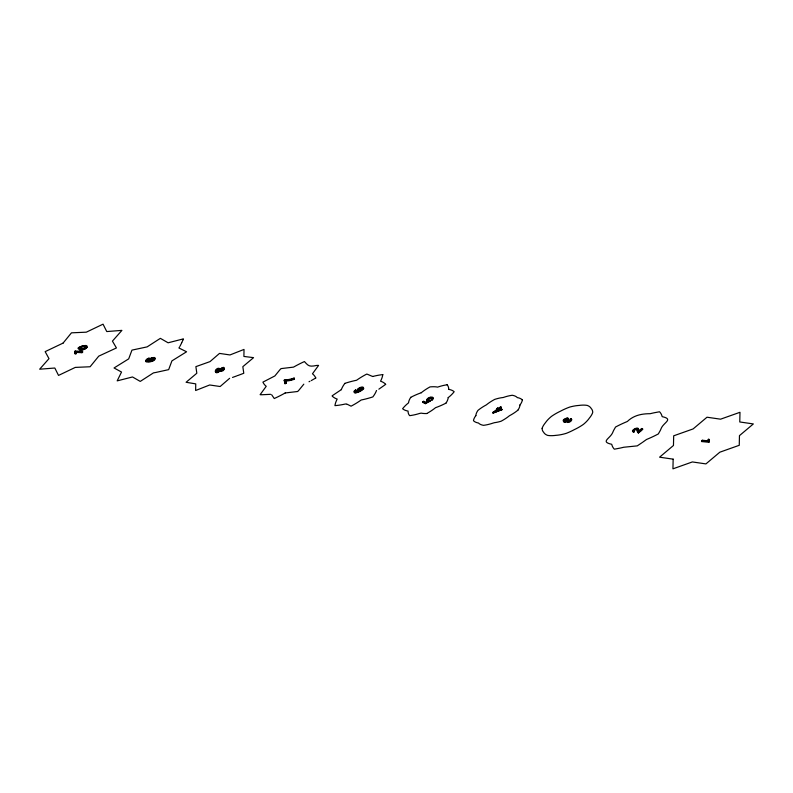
<?xml version="1.0" encoding="UTF-8"?>
<svg xmlns="http://www.w3.org/2000/svg" width="793" height="793" viewBox="0 0 793 793"><rect width="100%" height="100%" fill="white"/><g stroke="black" fill="none" stroke-linecap="round" stroke-linejoin="round"><path stroke-width="1.19" d="M638.355 429.806L638.286 430.797A4.996 2.121 -24.5 0 0 638.405 431.372M638.623 430.401L638.563 431.382A4.996 2.121 -24.5 0 0 638.682 431.967L641.874 429.112L642.707 429.191L642.439 428.597L641.606 428.517L638.424 431.362L638.702 431.957M638.296 430.629C640.397 424.225 627.719 432.007 634.459 431.679C628.73 432.938 640.258 424.85 638.563 431.223M637.215 430.698C636.749 434.623 642.261 430.629 642.439 428.597M567.798 421.311C568.898 423.621 574.073 417.376 570.088 419.219C573.081 421.539 565.667 421.46 567.164 422.451C569.295 422.877 573.379 420.231 571.129 418.575M182.955 339.989L183.451 338.869L168.106 342.794L160.364 338.343L147.141 346.878L131.955 350.119L128.694 358.872L114.043 367.972L121.527 372.046L117.166 380.878L132.51 376.962L140.252 381.413L153.475 372.879L155.15 372.591M182.757 340.435L182.043 342.001M181.835 342.447L181.508 343.141M181.29 343.597L180.001 346.244M149.272 361.39C145.565 362.123 146.517 358.942 149.134 358.149L149.044 359.388L146.923 360.746L149.005 360.795M566.668 420.934L566.936 421.529M179.505 347.056L178.94 347.998L186.573 351.775L171.922 360.884L168.661 369.637L155.517 372.522M517.869 410.189L518.473 409.277A24.583 10.428 -24.5 0 0 519.94 404.985M303.828 384.159L298.971 390.126A54.965 23.314 -24.5 0 1 297.672 391.494L285.183 392.971M355.433 391.593C355.581 392.753 360.547 389.541 358.823 391.524C351.715 393.863 361.677 390.949 363.293 388.332A3.043 1.289 -24.5 0 0 363.452 387.807L363.204 387.301A2.984 1.269 -24.5 0 0 361.39 387.133L361.182 387.192A3.906 1.655 -24.5 0 0 359.298 387.926L358.208 388.61A3.033 1.289 -24.5 0 0 357.474 389.304A3.241 1.378 -24.5 0 0 357.256 389.641A2.736 1.16 -24.5 0 0 357.157 390.206L357.286 390.424A2.974 1.259 -24.5 0 0 358.099 390.731A2.835 1.199 -24.5 0 0 359.021 390.652L359.189 390.612M475.859 415.621L475.176 416.573A23.185 9.833 -24.5 0 0 473.471 420.686L474.194 421.331A25.554 10.834 -24.5 0 0 478.476 423.016A25.485 10.805 -24.5 0 0 483.552 425.335L485.029 425.117A26.01 11.033 -24.5 0 0 492.81 423.165L494.435 422.679A21.748 9.229 -24.5 0 0 501.107 421.222L502.931 420.201A25.554 10.834 -24.5 0 0 509.463 415.73A25.485 10.805 -24.5 0 0 517.879 410.199M519.96 404.985L520.674 403.974A23.185 9.833 -24.5 0 0 522.339 399.92M220.385 368.814C226.848 364.334 224.141 371.848 219.701 370.579C211.344 376.189 216.737 364.75 220.652 369.409C225.727 364.929 224.895 372.561 220.147 370.975C213.129 376.556 214.992 367.03 220.702 369.35M567.729 419.596C567.233 420.736 563.506 421.926 564.249 420.082C564.993 418.545 570.038 418.565 566.876 418.129C558.659 420.25 566.46 424.463 567.729 419.596L568.611 420.359L567.996 420.181M428.745 398.512L427.467 399.831L428.389 401.516L425.9 402.814L423.749 401.268L422.768 401.892L423.036 402.487L425.385 403.677L430.113 401.179C430.014 399.613 426.228 401.139 428.696 399.315C430.857 397.917 431.917 397.997 431.699 399.513L431.967 400.108C432.026 399.176 432.522 396.421 429.201 398.255M568.224 418.615C565.597 419.566 562.088 421.896 566.509 421.499C561.662 424.503 564.14 418.298 567.957 418.03M75.186 351.021L74.978 352.062L82.69 351.983L82.422 351.398L75.186 351.021L75.454 351.606M74.77 351.438A6.255 2.657 -24.5 0 1 74.671 353.242L75.9 353.856L75.632 353.272A7.722 3.281 -24.5 0 0 76.039 351.805L81.689 352.102L82.422 351.398M76.039 351.805L76.316 352.399L81.957 352.687L82.69 351.983M229.633 378.32L220.147 386.518L209.679 384.982L195.643 390.503L195.742 383.871L186.077 382.276L196.823 373.235L195.881 366.644L210.016 361.608L219.502 353.41L229.98 354.947L244.016 349.426L243.907 356.444L253.572 357.643L242.836 366.683L243.778 373.275L237.88 375.505M638.147 432.433L638.415 433.018L642.707 429.191M701.508 440.967L702.301 440.254L707.772 440.809L708.04 441.394L702.578 440.849L701.775 441.562L701.508 440.967L709.031 441.215A6.364 2.696 -24.5 0 1 709.269 439.342M701.775 441.562L708.793 442.266L709.031 441.215M448.233 397.59L449.661 396.441A29.946 12.698 -24.5 0 0 454.171 391.722A30.332 12.866 -24.5 0 0 448.729 389.353M496.824 408.623L497.905 409.426L496.824 408.623L497.677 407.989L498.747 408.791L501.007 407.037L501.275 407.622L499.481 408.98L499.213 408.385L502.078 409.644L493.048 413.094L492.78 412.499L497.945 408.573L498.747 408.791M498.48 408.197L501.007 407.037M493.048 413.094L498.371 409.019L500.512 410.1L495.258 412.162L494.991 411.577L500.244 409.505M495.258 412.162L498.638 409.614L500.512 410.1M492.78 412.499L501.81 409.059M570.355 419.804L571.317 419.13M642.707 442.197L646.563 439.461A55.044 23.354 -24.5 0 0 658.339 433.93L660.252 430.54A61.259 25.991 -24.5 0 0 661.243 428.27C663.761 422.401 673.822 419.17 662.155 416.642A55.044 23.354 -24.5 0 0 659.548 411.765L654.076 412.796A61.259 25.991 -24.5 0 0 650.201 413.698C641.706 413.688 633.706 415.294 627.332 421.489A55.044 23.354 -24.5 0 0 615.556 427.021L613.643 430.411A61.259 25.991 -24.5 0 0 612.652 432.681C609.827 438.807 600.182 441.751 611.74 444.308A55.044 23.354 -24.5 0 0 614.337 449.185L619.819 448.154A61.259 25.991 -24.5 0 0 623.685 447.252L637.275 445.874L642.003 442.692M378.846 389.175L384.833 384.972A40.592 17.218 -24.5 0 0 385.646 384.337M423.036 402.487L424.017 401.863L425.9 402.814M355.413 391.593A2.468 1.051 -24.5 0 1 356.245 390.959L355.512 389.997L354.679 390.582A2.577 1.09 -24.5 0 0 353.965 391.673L354.61 392.396A2.954 1.249 -24.5 0 0 355.314 392.476L355.125 391.028A2.468 1.051 -24.5 0 1 355.978 390.374M356.235 390.949L355.036 391.207A2.577 1.09 -24.5 0 0 354.233 392.267L354.877 392.991A2.954 1.249 -24.5 0 0 355.581 393.07L360.25 391.385L363.571 388.917A3.043 1.289 -24.5 0 0 363.719 388.392L363.472 387.896A2.984 1.269 -24.5 0 0 361.658 387.718L361.459 387.777A3.906 1.655 -24.5 0 0 359.566 388.52L358.476 389.194A2.974 1.259 -24.5 0 0 357.732 389.888A3.241 1.378 -24.5 0 0 357.524 390.235M428.864 398.443L430.52 397.858M428.626 398.661L426.575 400.782L428.389 401.516M341.268 389.68L332.901 395.291A40.592 17.218 -24.5 0 0 332.089 395.925A41.097 17.436 -24.5 0 0 337.184 399.077A54.102 22.947 -24.5 0 0 334.943 405.629A45.29 19.21 -24.5 0 0 345.381 404.004L346.531 404.034M376.566 390.533L376.467 390.592A43.119 18.289 -24.5 0 1 372.849 396.916A54.102 22.947 -24.5 0 1 361.172 400.009A41.097 17.436 -24.5 0 1 351.071 406.175L347.076 404.202M422.768 401.892L425.117 403.092L429.846 400.584M425.633 402.229L428.121 400.921L430.113 401.179M311.252 380.6L315.773 377.983M309.914 381.284L309.022 381.74M286.194 383.247L285.47 380.481L286.194 383.247L285.054 383.713L284.181 380.243L285.103 379.867A16.366 6.939 -24.5 0 0 291.398 378.876A13.61 5.769 -24.5 0 0 294.084 378.043L294.471 379.193A14.77 6.265 -24.5 0 1 285.817 380.987M291.665 379.46A16.366 6.939 -24.5 0 1 285.361 380.471L284.449 380.828L284.181 380.243M285.926 382.652L284.786 383.118L285.054 383.713M237.157 375.773L232.527 377.438M84.098 349.059C96.032 340.574 65.304 350.129 84.504 349.069M84.236 348.484L82.74 348.702A15.315 6.493 -24.5 0 1 80.737 348.613L79.558 348.296M430.252 397.273C428.161 397.164 424.344 401.268 428.101 400.931M84.385 349.108L83.007 349.287A15.315 6.493 -24.5 0 1 81.005 349.207L79.776 348.831M149.134 358.149L147.885 358.545A2.508 1.061 -24.5 0 0 146.477 359.417L145.704 360.468A3.122 1.328 -24.5 0 0 145.942 361.291L148.41 361.489A15.761 6.681 -24.5 0 0 149.56 361.33L152.236 360.627A3.222 1.368 -24.5 0 0 153.505 359.953A3.291 1.398 -24.5 0 0 154.645 358.882L154.893 358.367A2.914 1.239 -24.5 0 0 154.863 357.95A3.222 1.368 -24.5 0 0 154.536 357.643M149.401 358.743L148.152 359.13A2.508 1.061 -24.5 0 0 146.745 360.002L145.971 361.053A3.122 1.328 -24.5 0 0 146.209 361.886L148.678 362.074A15.761 6.681 -24.5 0 0 149.837 361.925L152.504 361.221A3.222 1.368 -24.5 0 0 153.783 360.537A3.291 1.398 -24.5 0 0 154.913 359.467L155.16 358.951A2.914 1.239 -24.5 0 0 155.141 358.545A3.222 1.368 -24.5 0 0 154.238 358.069L151.988 358.396A2.994 1.269 -24.5 0 0 150.848 358.882A3.172 1.348 -24.5 0 0 150.333 359.189A2.795 1.19 -24.5 0 0 149.054 360.904A2.904 1.229 -24.5 0 0 149.481 361.36L149.223 360.765A2.904 1.229 -24.5 0 1 148.787 360.309A2.795 1.19 -24.5 0 1 148.935 359.685A3.172 1.348 -24.5 0 1 149.272 359.239A2.746 1.17 -24.5 0 1 150.065 358.595A3.172 1.348 -24.5 0 1 150.571 358.297A2.904 1.229 -24.5 0 1 151.671 357.831L154.03 357.484A3.083 1.308 -24.5 0 1 154.576 357.643M359.467 391.207L359.279 391.246A2.835 1.199 -24.5 0 1 358.367 391.326A2.974 1.259 -24.5 0 1 357.554 391.018L357.435 390.79A2.835 1.199 -24.5 0 1 357.544 390.245M270.621 394.329L261.948 394.745A57.909 24.563 -24.5 0 1 260.104 394.696L266.22 386.32A59.128 25.079 -24.5 0 1 262.919 382.127L274.874 375.941L279.731 369.974A54.965 23.314 -24.5 0 1 281.029 368.606L293.509 367.129A59.128 25.079 -24.5 0 1 304.433 361.558C308.497 366.079 309.24 367 316.764 365.424A54.965 23.314 -24.5 0 1 318.588 365.404L312.472 373.781A59.128 25.079 -24.5 0 1 315.783 377.974M74.78 353.222L75.632 353.272M707.772 440.809A7.861 3.331 -24.5 0 1 708.367 439.272L709.438 439.956A6.364 2.696 -24.5 0 0 709.239 441.84M708.337 439.282L709.438 439.956M634.459 431.679C632.408 431.005 636.68 428.26 637.463 429.975A17.208 7.296 -24.5 0 1 637.443 431.303L638.345 433.018M634.113 431.085C632.18 430.549 636.313 427.625 637.195 429.38A17.208 7.296 -24.5 0 1 637.175 430.708M501.275 407.622L500.274 406.839M499.481 408.98L502.078 409.644M570.088 419.219C571.902 420.082 567.689 422.094 567.53 420.716A2.607 1.11 -24.5 0 1 568.204 419.884M271.652 394.736L274.259 398.532A59.128 25.079 -24.5 0 0 285.183 392.971M372.631 376.487L367.357 374.246A40.592 17.218 -24.5 0 0 366.673 374.098A41.097 17.436 -24.5 0 0 356.572 380.253A54.102 22.947 -24.5 0 0 344.935 383.336M522.319 399.93L521.616 399.285A25.554 10.834 -24.5 0 0 517.333 397.6A25.485 10.805 -24.5 0 0 512.258 395.271L510.91 395.479A24.583 10.428 -24.5 0 0 503.218 397.511L501.701 397.689A23.185 9.833 -24.5 0 0 494.703 399.394L492.879 400.406A25.554 10.834 -24.5 0 0 486.347 404.876A25.485 10.805 -24.5 0 0 477.931 410.417L477.346 411.339A24.583 10.428 -24.5 0 0 475.869 415.621M86.209 347.443L84.99 347.047A15.85 6.721 -24.5 0 0 82.987 346.967L81.481 347.195A1.764 0.743 -24.5 0 0 79.677 348.89M708.516 441.671L708.793 442.266M702.301 440.254L702.578 440.849M641.606 428.517L641.874 429.112M633.29 431.818L633.557 432.403M567.243 418.744L567.51 419.328M500.968 409.694L501.235 410.288M498.371 409.019L498.638 409.614M497.677 407.989L497.945 408.573M493.375 412.657L493.642 413.242M431.005 399.266L431.273 399.85M429.429 400.227L429.697 400.822M425.117 403.092L425.385 403.677M423.749 401.268L424.017 401.863M355.512 389.997L355.779 390.592M294.471 379.193L294.084 378.043M285.103 379.867L285.371 380.452M219.988 370.252L220.256 370.837M148.777 358.803L149.044 359.388M81.689 352.102L81.957 352.687M385.666 384.327A41.097 17.436 -24.5 0 0 380.551 381.185A54.102 22.947 -24.5 0 0 382.791 374.633M372.621 376.506A43.119 18.289 -24.5 0 1 382.801 374.603M341.317 389.67A43.119 18.289 -24.5 0 1 344.886 383.356M426.783 413.53A29.747 12.619 -24.5 0 1 421.162 413.133L419.537 413.47A31.859 13.511 -24.5 0 1 409.674 415.661A33.94 14.393 -24.5 0 1 408.068 411.081A30.332 12.866 -24.5 0 1 402.606 408.732A29.946 12.698 -24.5 0 1 407.136 404.004L408.534 402.844A29.688 12.589 -24.5 0 1 410.774 397.323M426.812 413.52A30.332 12.866 -24.5 0 0 435.545 407.681A33.94 14.393 -24.5 0 0 445.973 403.131M448.194 397.61A29.688 12.589 -24.5 0 1 446.003 403.112M447.113 384.783A33.94 14.393 -24.5 0 1 448.709 389.353M447.103 384.774A29.688 12.589 -24.5 0 0 437.548 387.133L436.328 386.895A29.946 12.698 -24.5 0 0 429.984 386.915A30.332 12.866 -24.5 0 0 421.232 392.753M410.804 397.303A33.94 14.393 -24.5 0 1 421.212 392.773M86.308 347.393A1.824 0.773 -24.5 0 1 84.494 349.118M84.217 348.533A1.824 0.773 -24.5 0 0 86.04 346.799L84.722 346.462A15.85 6.721 -24.5 0 0 82.71 346.382L81.213 346.6A1.764 0.743 -24.5 0 0 79.409 348.296M76.306 352.399A7.722 3.281 -24.5 0 1 75.87 353.866M75.038 352.033A6.255 2.657 -24.5 0 1 74.938 353.837M149.203 360.27A3.172 1.348 -24.5 0 1 149.55 359.834M294.203 378.578A14.77 6.265 -24.5 0 1 285.549 380.402M294.352 378.628A13.61 5.769 -24.5 0 1 291.646 379.51M430.242 397.323A3.38 1.437 -24.5 0 1 432.859 397.511A3.38 1.437 -24.5 0 1 431.759 399.533M430.51 397.917A3.38 1.437 -24.5 0 1 433.127 398.096A3.38 1.437 -24.5 0 1 432.026 400.118M567.798 421.311A2.607 1.11 -24.5 0 1 568.472 420.468M708.04 441.394A7.861 3.331 -24.5 0 1 708.635 439.867M542.125 428.389L542.164 429.092A29.737 12.619 -24.5 0 0 543.671 432.314A28.102 11.925 -24.5 0 0 547.715 435.407A28.479 12.083 -24.5 0 0 556.081 435.327A28.092 11.915 -24.5 0 0 564.963 433.721L566.608 433.216A31.294 13.273 -24.5 0 0 574.231 429.677A28.102 11.925 -24.5 0 0 583.44 424.354A28.479 12.083 -24.5 0 0 589.387 418.08A28.895 12.252 -24.5 0 0 592.718 412.449L592.698 411.785A29.737 12.619 -24.5 0 0 591.181 408.474A28.102 11.925 -24.5 0 0 587.137 405.382A28.479 12.083 -24.5 0 0 578.771 405.451A28.895 12.252 -24.5 0 0 569.79 407.047L568.234 407.622A29.737 12.619 -24.5 0 0 560.621 411.111A28.102 11.925 -24.5 0 0 551.413 416.424A28.479 12.083 -24.5 0 0 545.455 422.699A28.895 12.252 -24.5 0 0 542.125 428.329L542.125 428.329M673.158 459.157L672.94 468.832L692.358 461.942L705.929 463.905L719.826 452.198L739.254 445.299L739.463 435.635L753.35 423.938L739.77 421.965L739.988 412.291L720.569 419.18L706.999 417.217L693.112 428.924L673.683 435.813L673.465 445.478L659.578 457.184L673.158 459.157M87.339 347.255C75.622 356.335 77.466 342.16 87.339 347.314M63.083 343.101L45.151 351.636L48.988 358.644L39.65 369.211L54.826 368.021L58.523 375.416L75.285 367.407L90.105 366.753L98.748 356.146L116.432 347.949L112.437 341.109L121.924 330.374L106.758 331.563L103.05 324.168L86.298 332.178L71.469 332.832L63.083 343.101M151.334 361.132A2.23 0.942 -24.5 0 0 154.06 359.011A2.23 0.942 -24.5 0 0 150.69 359.625A2.23 0.942 -24.5 0 0 151.334 361.132M151.057 360.547A2.23 0.942 -24.5 0 0 153.792 358.416A2.23 0.942 -24.5 0 0 150.422 359.031A2.23 0.942 -24.5 0 0 151.057 360.547M217.401 371.937A2.092 0.892 -24.5 0 0 219.998 369.944A2.092 0.892 -24.5 0 0 216.846 370.5A2.092 0.892 -24.5 0 0 217.401 371.937M217.133 371.352A2.092 0.892 -24.5 0 0 219.73 369.36A2.092 0.892 -24.5 0 0 216.578 369.915A2.092 0.892 -24.5 0 0 217.133 371.352M221.812 370.48A1.645 0.694 -24.5 0 0 223.854 368.914A1.645 0.694 -24.5 0 0 221.376 369.34A1.645 0.694 -24.5 0 0 221.812 370.48M221.544 369.885A1.645 0.694 -24.5 0 0 223.586 368.319A1.645 0.694 -24.5 0 0 221.108 368.755A1.645 0.694 -24.5 0 0 221.544 369.885M359.933 390.731A2.24 0.952 -24.5 0 0 362.659 388.59A2.24 0.952 -24.5 0 0 359.269 389.224A2.24 0.952 -24.5 0 0 359.933 390.731M359.665 390.146A2.24 0.952 -24.5 0 0 362.391 388.005A2.24 0.952 -24.5 0 0 358.991 388.639A2.24 0.952 -24.5 0 0 359.665 390.146"/></g></svg>
